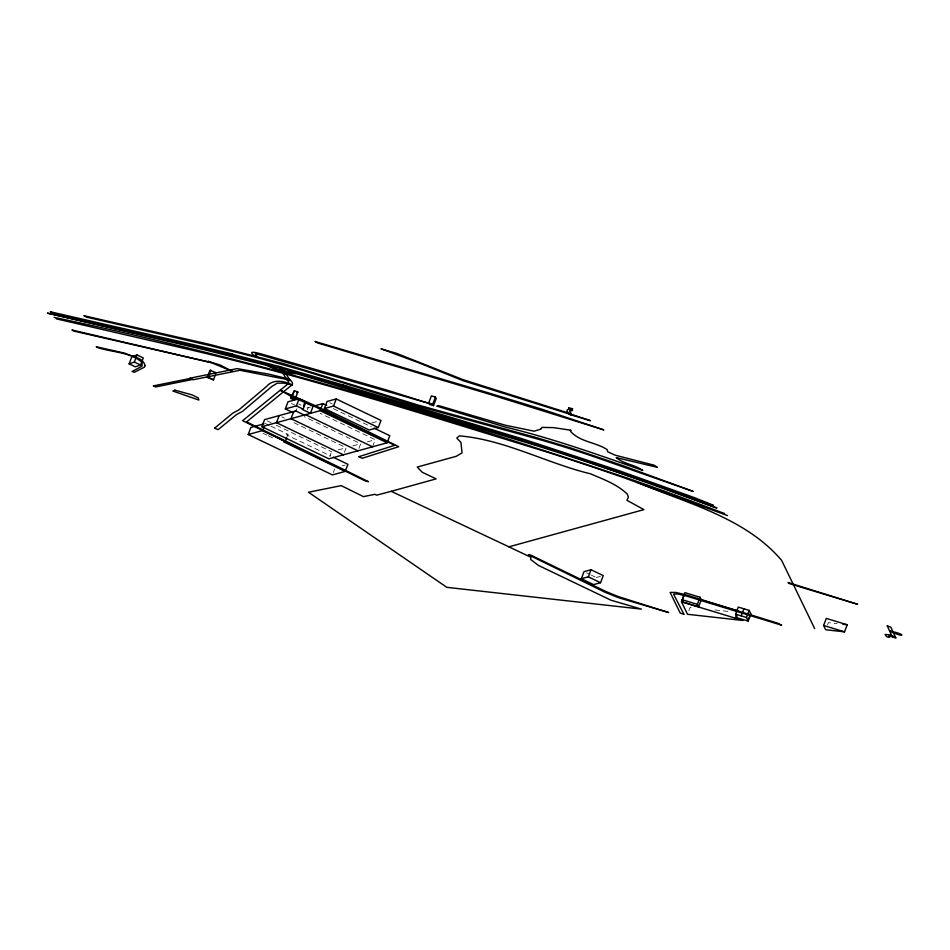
<?xml version="1.0" encoding="UTF-8"?>
<svg xmlns="http://www.w3.org/2000/svg" width="950" height="950" viewBox="0 0 950 950"><rect width="100%" height="100%" fill="white"/><g stroke="black" fill="none" stroke-linecap="round" stroke-linejoin="round"><path stroke-width="0.71" stroke-dasharray="4.75 3.56" d="M296.044 411.101L296.934 408.738M287.09 436.715L287.981 434.352L270.643 426.027M307.337 409.961L308.228 407.598L311.897 406.588M329.781 456.463L331.122 452.912M333.319 472.542L334.661 468.991M344.363 452.449L346.144 447.723L290.973 421.266M358.898 448.447L360.679 443.721L304.202 416.634M372.543 446.809L375.214 439.707L320.055 413.262M688.857 610.731L690.199 607.181L693.108 607.513M827.462 625.005L828.352 622.642L837.057 623.616M338.2 449.908L346.144 447.723M352.747 445.894L360.679 443.721M367.294 441.892L375.214 439.707M342.226 465.856L345.076 465.084M306.921 407.954L308.228 407.598M287.981 434.352L286.377 434.779L330.529 455.952M371.83 422.928L377.055 421.503M596.244 577.517L600.447 576.377M714.958 609.959L730.977 611.752M333.308 408.619L371.402 426.883M281.782 416.86L284.406 418.119M267.211 420.862L271.142 422.75M276.402 425.279L331.574 451.725M265.311 423.474L269.313 425.398M262.924 433.2L266.938 435.124M268.268 435.765L274.954 438.971M329.709 402.705L332.346 403.976M298.716 404.011L301.067 405.139M291.401 403.441L294.809 405.068M586.471 572.826L590.128 574.584M591.351 575.178L595.021 576.935"/><path stroke-width="1.43" d="M129.117 363.886L131.789 356.796L137.026 354.979L143.284 357.901L140.6 365.002L135.375 366.807L129.117 363.886L134.342 362.081L140.6 365.002M134.342 362.081L137.026 354.979M215.27 375.119L213.489 379.858L207.266 377.399L209.938 370.31L216.172 372.756L215.246 372.946M207.266 377.399L208.169 377.221L210.852 370.12M333.201 457.235L347.926 464.301L345.242 471.39L332.429 474.905L248.211 434.518L250.895 427.429L264.005 423.831M374.039 428.141L389.797 435.706L387.113 442.795L328.89 458.826L261.903 426.692L264.575 419.603L292.374 411.956M248.211 434.518L262.627 430.564L263.969 427.025M279.158 415.601L276.474 422.691L343.461 454.812M387.113 442.795L320.126 410.673L304.238 415.043L296.044 411.101L292.125 412.169L285.332 408.904L288.004 401.814L299.084 398.786L305.853 402.04L303.169 409.129L302.207 409.391L310.436 413.345L313.108 406.244L322.81 403.584L326.741 405.472M290.807 398.454L294.441 390.652L297.825 392.101L295.153 399.19L294.203 399.891L290.807 398.454L294.441 390.652M285.332 408.904L296.4 405.887L299.084 398.786M345.242 471.39L283.706 441.881L285.309 441.441L286.639 437.891M303.549 405.852L304.891 402.301L305.853 402.04M320.126 410.673L322.81 403.584M324.401 408.536L327.073 401.446L336.229 398.952L380.974 420.434L378.29 427.536L369.146 430.017L324.401 408.536L333.545 406.054L378.29 427.536M333.545 406.054L336.229 398.952M428.699 402.99L431.371 395.901L435.409 397.088L436.216 398.549L433.532 405.638L429.471 404.439L428.699 402.99L432.725 404.178L433.532 405.638M432.725 404.178L435.409 397.088M581.341 578.74L584.024 571.651L591.031 569.751L603.25 575.617L600.566 582.706L593.56 584.606L581.341 578.74L588.347 576.84L600.566 582.706M588.347 576.84L591.031 569.751M682.242 599.747L684.926 592.658L700.067 597.265L701.278 599.747L698.594 606.836L683.442 602.229L682.242 599.747L697.395 604.354L698.594 606.836M681.482 601.801L742.864 620.469L687.515 614.282L681.482 601.801L684.166 594.712M697.395 604.354L700.067 597.265M735.597 614.187L738.281 607.086L749.146 610.399L750.88 613.973L748.208 621.074L737.39 617.904L735.597 614.187L746.474 617.488L748.208 621.074M735.419 618.201L736.761 614.662M741.249 615.897L743.933 608.807M746.474 617.488L749.146 610.399M748.03 619.816L750.88 613.973M823.602 625.492L826.286 618.403L847.21 624.756L844.526 631.845L825.681 629.743L823.602 625.492L844.526 631.845M296.887 392.801L297.825 392.101M391.21 491.316L436.133 478.871L422.204 472.245L417.228 467.067L456.226 456.309L462.032 452.889L460.952 442.51L456.772 438.021L459.396 435.872C504.711 439.648 546.571 463.184 590.496 473.812C603.357 479.311 617.049 484.227 627.321 494.119L628.389 497.183L626.905 500.258L643.886 509.639L508.927 546.832L391.21 491.316L376.628 495.164L374.977 494.321L363.411 496.624L341.24 485.628L308.477 492.242L446.821 587.337L641.369 609.116L611.028 600.222L538.448 565.428L530.694 559.514L530.884 557.27L508.927 546.832M296.341 410.863L293.692 411.599L291.009 418.689L357.996 450.811M261.903 426.692L304.238 415.043M842.864 624.269L847.21 624.756M54.091 317.371C250.752 358.601 443.638 416.005 633.852 480.308A815.623 204.214 20.7 0 1 700.91 504.604L724.577 513.558M56.216 318.832L191.081 349.956C310.769 377.851 427.844 415.696 545.312 451.499A865.284 216.648 20.7 0 1 622.547 477.244L727.534 515.589M701.195 599.889L738.102 611.111M637.676 482.576C687.171 503.346 745.56 517.821 781.66 560.441L814.637 628.508M291.757 397.753L295.153 399.19M305.556 414.687L372.543 446.809M262.627 430.564L285.309 441.441M304.891 402.301L313.108 406.244M296.4 405.887L303.169 409.129M208.169 377.221L213.489 379.858M343.425 385.403L345.562 386.769L433.817 413.167C527.393 440.456 620.172 470.606 711.372 505.056L713.367 505.269L694.747 497.764L618.972 470.642L522.441 438.853L344.886 385.51L279.858 366.664L230.969 353.958L233.332 355.336L347.035 386.876L343.425 385.403M315.234 341.525L317.371 342.891L490.877 394.654L603.856 429.911L542.878 409.533L490.283 393.419L315.234 341.525M887.229 625.86L892.323 636.844L895.933 638.151L890.839 627.143L887.229 625.86M890.043 631.156C905.243 638.673 906.193 633.971 890.043 631.156M145.041 365.584L144.424 367.175L134.354 372.258L132.097 371.521L142.049 366.166L142.156 362.461C130.174 351.844 112.421 352.45 97.921 347.664L96.223 346.75L125.103 353.258C131.266 356.488 143.177 357.307 145.041 365.584M683.869 614.211L680.248 613.118L670.118 592.42L675.842 592.432L685.663 594.759L777.623 623.164L781.613 625.195L686.434 596.042L677.694 593.987L673.538 594.071L683.869 614.211M568.694 407.942L570.071 409.474C560.856 408.488 576.104 420.601 569.596 410.946L572.553 410.507L571.164 408.999L572.696 408.678L568.694 407.942M429.198 403.441L259.766 354.742L255.265 353.863L257.771 357.402L256.476 357.402L210.651 345.776L86.426 317.086L83.861 315.721L209.285 344.339L283.86 363.791L417.846 404.961L536.489 437.641L570.332 447.818L622.072 465.369L693.227 491.435L594.261 456.796A284.703 71.286 20.7 0 0 537.332 438.959L418.606 406.256L302.48 370.262L256.488 357.402C241.704 347.011 265.881 355.633 268.613 356.012L386.567 389.987L429.198 403.441M889.544 637.236L886.659 636.726L885.115 634.457L889.58 634.826L895.648 637.307L888.927 635.942L889.544 637.236M292.125 384.774L246.561 421.895L368.493 481.674L365.857 481.199L242.63 420.684L288.527 383.479L292.125 384.774M214.569 428.165L218.144 429.661L236.455 414.604L242.404 411.457L271.949 386.365L277.281 383.171L284.216 383.135L292.149 384.892C295.07 381.033 281.485 374.621 288.741 381.864L288.527 383.206C281.307 380.594 272.211 379.739 266.712 386.306L238.842 409.937L232.94 413.06L214.569 428.165M668.574 612.512L618.403 597.645L604.948 592.194L528.402 554.764L531.026 555.239L605.886 591.518L618.153 596.517L668.574 612.512M381.211 348.899L419.069 362.888L462.852 380.617L571.852 414.817L569.822 413.464L462.697 379.525L396.257 353.246L381.211 348.899M857.518 604.259L790.044 583.858L788.001 582.492L857.518 604.259M47.536 313.168L202.908 349.339L266.309 365.287L276.521 369.716L289.655 373.303L297.184 373.861L510.981 437.962C579.844 458.173 647.508 482.41 714.756 507.454L716.965 507.953L653.315 484.227L556.831 451.309L484.939 428.961L296.329 372.899C285.653 372.685 275.464 368.933 265.917 364.456L202.029 348.377L47.536 313.168M568.314 413.298L570.237 414.639L590.472 420.707L568.314 413.298M50.445 311.802L52.868 313.334L234.638 355.3L232.121 353.923L186.236 342.986L50.445 311.802M72.176 330.054L73.791 331.075L211.054 362.556L72.176 330.054M208.121 361.332L232.453 371.391L220.174 365.026L208.121 361.332M540.704 429.151L534.173 431.193L505.21 425.196L438.651 405.614L436.798 406.113L505.02 426.966C551.914 438.223 597.455 454.397 642.865 470.476C634.731 464.645 623.865 464.075 616.17 457.567L657.352 467.341L654.265 465.227L615.066 455.157L607.703 451.761L607.086 449.54C595.733 442.213 580.557 442.106 570.926 431.799L570.344 430.647L571.069 430.267L553.434 427.619L542.011 427.405L540.704 429.151M358.863 456.677L362.259 458.28L398.739 446.702L316.647 406.315L280.369 390.296L292.469 397.147L315.246 406.778L394.666 445.324L358.863 456.677M290.047 380.095L239.911 370.274L193.277 379.727L189.798 378.231L237.12 368.612L268.981 374.181L287.565 378.718L290.047 380.095L286.413 378.919L278.683 366.498L282.043 367.804L290.023 380.166M153.449 385.878L155.634 386.959L192.85 379.383L190.534 378.373L153.449 385.878M282.091 368.03L278.457 366.593L282.091 368.03M284.774 371.866L281.129 370.441L284.774 371.866M174.883 390.153L172.912 391.056L198.882 400.057L198.241 397.955L191.983 394.844L174.883 390.153"/></g></svg>
